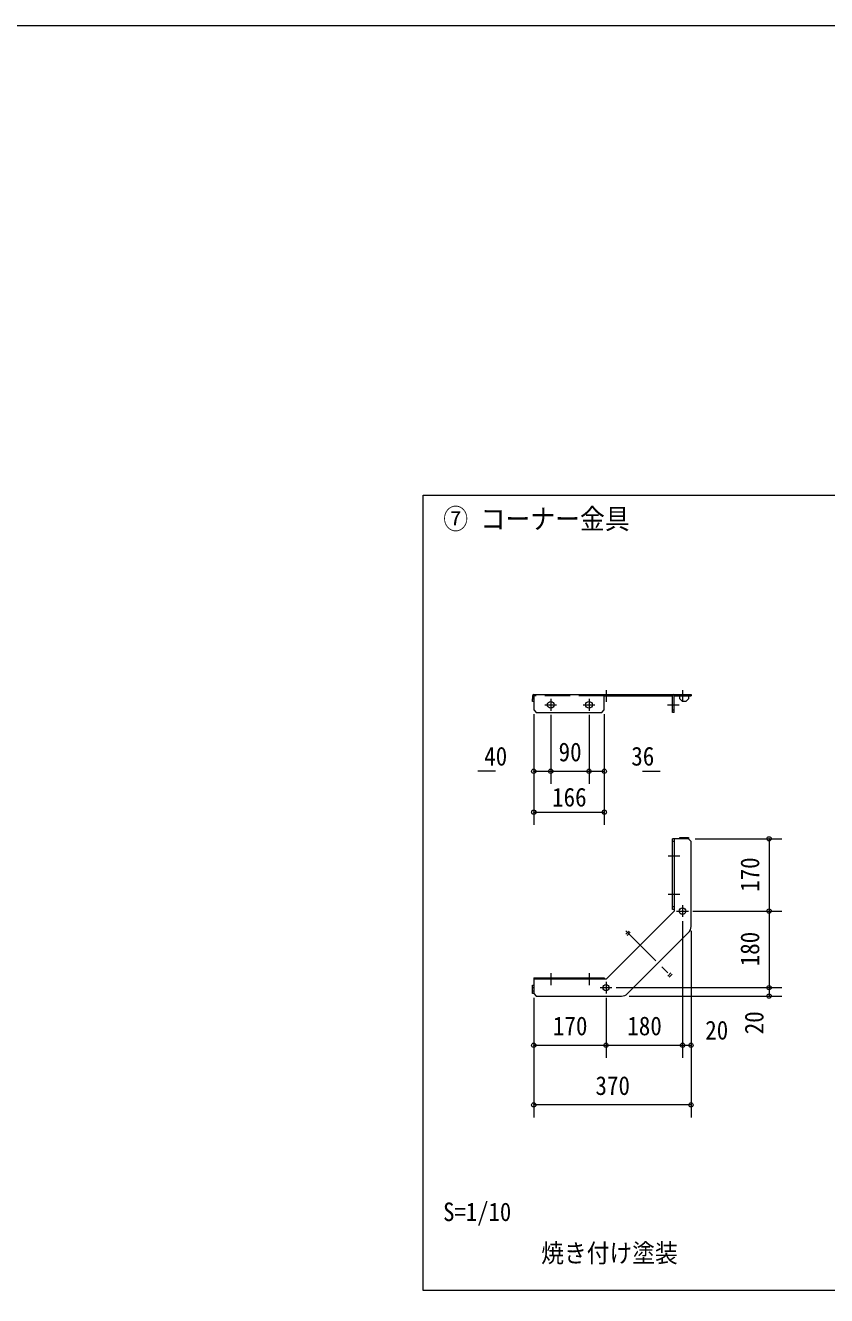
# Model space of a CAD drawing. Units: millimetres at full size, sheet at 1:20, with parts at other scales. Extents: x -4104 to 3696, y -3386 to 2063.
# Drawn here: x -204 to 1681, y -924 to 2063 of the extents above; entities that cross this region are included whole.
import ezdxf
from ezdxf.enums import TextEntityAlignment as Align

# ---------------------------------------------------------------- set-up
doc = ezdxf.new("R2010")
doc.units = ezdxf.units.MM
doc.header["$LTSCALE"] = 20
doc.header["$PDMODE"] = 32
doc.header["$PDSIZE"] = 10
doc.linetypes.add('CHAIN1', pattern=[8, 5, -1, 1, -1])
doc.linetypes.add('DASHED3', pattern=[4, 3, -1])
for name, color, linetype, lineweight in [('0-0', 7, 'Continuous', 9), ('0-1', 7, 'Continuous', 9), ('0-2', 6, 'Continuous', 9), ('0-5', 7, 'Continuous', 9), ('0-B', 5, 'DASHED3', 9), ('0-F', 7, 'Continuous', 9)]:
    doc.layers.add(name, color=color, linetype=linetype, lineweight=lineweight)
doc.styles.add('ＭＳ ゴシック', font='')
doc.styles.get('ＭＳ ゴシック').set_extended_font_data('MS Gothic')

msp = doc.modelspace()

# ---------------------------------------------------------------- linework, layer by layer
at = {"layer": '0-0'}
for p in [(991.7, 309.53), (1031.7, 309.53), (1121.7, 309.53), (1157.7, 309.53), (991.7, 213.21), (1157.7, 213.21), (1545.41, 150.57), (1545.41, -19.43), (1545.41, -199.43), (1545.41, -219.43), (991.7, -334.77), (1161.7, -334.77), (1341.7, -334.77), (1361.7, -334.77), (991.7, -475.14), (1361.7, -475.14)]:
    msp.add_point(p, dxfattribs=at)
at = {"layer": '0-1', "color": 2, "linetype": 'CHAIN1'}
for p, q in [((1031.7, 479.51), (1031.7, 451.76)), ((1121.7, 479.51), (1121.7, 451.76)), ((1161.7, 500.31), (1161.7, 472.56)), ((1341.7, 500.31), (1341.7, 472.56)), ((1017.83, 465.64), (1045.58, 465.64)), ((1107.83, 465.64), (1135.58, 465.64)), ((1306.23, 465.64), (1333.98, 465.64)), ((1307.83, 110.57), (1335.58, 110.57)), ((1307.83, 20.57), (1335.58, 20.57)), ((1327.83, -19.43), (1355.58, -19.43)), ((1341.7, -5.55), (1341.7, -33.3)), ((1208.01, -65.74), (1317.82, -175.55)), ((1215.93, -66.3), (1208.58, -73.66)), ((1218.76, -69.13), (1211.4, -76.49)), ((1031.7, -165.55), (1031.7, -193.3)), ((1121.7, -165.55), (1121.7, -193.3)), ((1314.43, -164.8), (1307.07, -172.15)), ((1317.26, -167.62), (1309.9, -174.98)), ((1147.83, -199.43), (1175.58, -199.43)), ((1161.7, -185.55), (1161.7, -213.3))]:
    msp.add_line(p, q, dxfattribs=at)
at = {"layer": '0-1', "color": 5}
msp.add_lwpolyline([(3695.67, 2063.48), (3695.67, -3386.39), (-4104.13, -3386.39), (-4104.13, 2063.48)], close=True, dxfattribs=at)
at = {"layer": '0-2'}
for p, q in [((991.7, 443.64), (991.7, 183.21)), ((991.7, 443.64), (991.7, 279.53)), ((1031.7, 441.76), (1031.7, 279.53)), ((1031.7, 441.76), (1031.7, 279.53)), ((1121.7, 441.76), (1121.7, 279.53)), ((1121.7, 441.76), (1121.7, 279.53)), ((1157.7, 443.64), (1157.7, 183.21)), ((1157.7, 443.64), (1157.7, 279.53)), ((901.7, 309.53), (859.77, 309.53)), ((991.7, 309.53), (1031.7, 309.53)), ((1031.7, 309.53), (1121.7, 309.53)), ((1121.7, 309.53), (1157.7, 309.53)), ((1247.7, 309.53), (1289.37, 309.53)), ((991.7, 213.21), (1157.7, 213.21)), ((1371.7, 150.57), (1575.41, 150.57)), ((1545.41, 150.57), (1545.41, -19.43)), ((1365.58, -19.43), (1575.41, -19.43)), ((1365.58, -19.43), (1575.41, -19.43)), ((1545.41, -19.43), (1545.41, -199.43)), ((1341.7, -43.3), (1341.7, -364.77)), ((1341.7, -43.3), (1341.7, -364.77)), ((1361.7, -66), (1361.7, -364.77)), ((1361.7, -76), (1361.7, -505.14)), ((1185.58, -199.43), (1575.41, -199.43)), ((1185.58, -199.43), (1575.41, -199.43)), ((1545.41, -199.43), (1545.41, -219.43)), ((991.7, -223.43), (991.7, -505.14)), ((991.7, -229.43), (991.7, -364.77)), ((1161.7, -223.3), (1161.7, -364.77)), ((1161.7, -223.3), (1161.7, -364.77)), ((1216.56, -219.43), (1575.41, -219.43)), ((991.7, -334.77), (1161.7, -334.77)), ((1161.7, -334.77), (1341.7, -334.77)), ((1341.7, -334.77), (1361.7, -334.77)), ((1361.7, -475.14), (991.7, -475.14))]:
    msp.add_line(p, q, dxfattribs=at)
at = {"layer": '0-5', "color": 1}
for p, q in [((731.67, 958.48), (3695.67, 958.48)), ((731.67, -911.52), (731.67, 958.48)), ((3695.67, -911.52), (731.67, -911.52))]:
    msp.add_line(p, q, dxfattribs=at)
at = {"layer": '0-B'}
for p, q in [((1157.7, 486.44), (991.7, 486.44)), ((1335.7, 486.44), (1355.7, 486.44))]:
    msp.add_line(p, q, dxfattribs=at)
at = {"layer": '0-F'}
for p, q in [((988.5, 486.44), (988.5, 479.64)), ((988.5, 479.64), (991.7, 479.64)), ((991.7, 489.64), (1361.7, 489.64)), ((991.7, 489.64), (991.7, 453.64)), ((1157.7, 453.64), (1157.7, 489.64)), ((1157.7, 486.44), (1318.5, 486.44)), ((1161.7, 486.44), (1161.7, 489.64)), ((1321.7, 486.44), (1335.7, 486.44)), ((1321.7, 447.64), (1321.7, 486.44)), ((1335.7, 479.64), (1335.7, 489.64)), ((1335.7, 479.64), (1341.7, 473.64)), ((1349.7, 473.64), (1355.7, 479.64)), ((1355.7, 489.64), (1355.7, 479.64)), ((1355.7, 486.44), (1361.7, 486.44)), ((1355.85, 489.64), (1361.7, 489.64)), ((1361.7, 489.64), (1361.7, 486.44)), ((991.7, 453.64), (997.7, 447.64)), ((1151.7, 447.64), (1157.7, 453.64)), ((1318.5, 453.64), (1321.7, 453.64)), ((1349.7, 473.64), (1341.7, 473.64)), ((997.7, 447.64), (1151.7, 447.64)), ((1355.7, 150.57), (1318.5, 150.57)), ((1318.5, -15.43), (1318.5, 150.57)), ((1321.7, 150.57), (1321.7, -19.43)), ((1335.7, 150.57), (1335.7, 153.77)), ((1341.7, 150.57), (1341.7, 153.77)), ((1349.7, 153.77), (1349.7, 150.57)), ((1355.7, 150.57), (1361.7, 144.57)), ((1321.7, 144.57), (1318.5, 144.57)), ((1361.7, -56), (1361.7, 144.57)), ((1321.7, -19.43), (1161.7, -179.43)), ((1321.7, -9.43), (1318.5, -9.43)), ((1321.7, -15.43), (1318.5, -15.43)), ((1212.42, -213.57), (1355.85, -70.14)), ((991.7, -176.23), (991.7, -213.43)), ((997.7, -176.23), (997.7, -179.43)), ((1151.7, -176.23), (1151.7, -179.43)), ((988.5, -213.43), (988.5, -193.43)), ((988.5, -193.43), (991.7, -193.43)), ((988.5, -199.43), (991.7, -199.43)), ((991.7, -207.43), (988.5, -207.43)), ((1161.7, -179.43), (991.7, -179.43)), ((991.7, -213.43), (988.5, -213.43)), ((991.7, -213.43), (997.7, -219.43)), ((997.7, -219.43), (1198.27, -219.43))]:
    msp.add_line(p, q, dxfattribs=at)
for points in [[(991.7, 473.64), (988.5, 473.64), (988.5, 479.64)], [(1321.7, 447.64), (1318.5, 447.64), (1318.5, 486.44)], [(1335.7, 153.77), (1355.7, 153.77), (1355.7, 150.57)], [(991.7, -176.23), (1157.7, -176.23), (1157.7, -179.43)]]:
    msp.add_lwpolyline(points, dxfattribs=at)
for centre, radius in [((1031.7, 465.64), 8), ((1121.7, 465.64), 8), ((1341.7, -19.43), 7.5), ((1161.7, -199.43), 7.5)]:
    msp.add_circle(centre, radius, dxfattribs=at)
for centre, radius, start, end in [((991.7, 486.44), 3.2, 90, 180), ((1321.7, 486.44), 3.2, 90, 180), ((1341.7, -56), 20, 315, 0), ((1198.27, -199.43), 20, 270, 315)]:
    msp.add_arc(centre, radius, start, end, dxfattribs=at)

# ---------------------------------------------------------------- texts
at = {"layer": '0-2', "color": 7, "style": 'ＭＳ ゴシック', "width": 0.9}
for s, p in [('40', (875.16, 309.53)), ('90', (1050.16, 319.53)), ('36', (1221.16, 309.53)), ('166', (1034.85, 213.21)), ('170', (1036.85, -324.77)), ('180', (1211.85, -324.77)), ('20', (1395.14, -334.77)), ('370', (1136.85, -465.14))]:
    msp.add_text(s, height=44.21, dxfattribs=at).set_placement(p, align=Align.BOTTOM_LEFT)
for s, p in [('170', (1535.41, 25.72)), ('180', (1535.41, -149.28)), ('20', (1545.41, -309.17))]:
    msp.add_text(s, height=44.21, rotation=90, dxfattribs=at).set_placement(p, align=Align.BOTTOM_LEFT)
at = {"layer": '0-5', "style": 'ＭＳ ゴシック', "width": 0.9}
for s, height, p in [('⑦ コーナー金具', 47.65, (778.8, 864.86)), ('S=1/10', 43.62, (778.52, -761.54)), ('焼き付け塗装', 43.62, (1009.16, -858.58))]:
    msp.add_text(s, height=height, dxfattribs=at).set_placement(p, align=Align.BOTTOM_LEFT)

doc.saveas('drawing.dxf')
